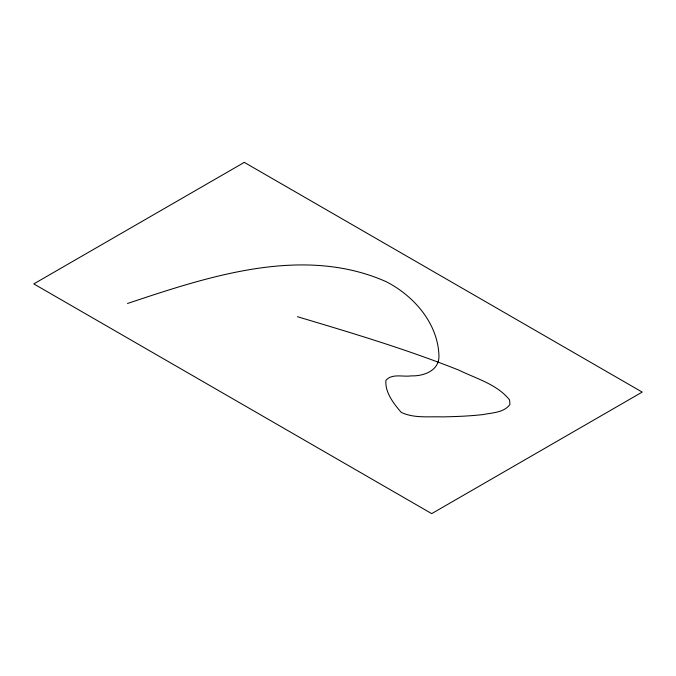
<?xml version="1.0" encoding="UTF-8"?>
<svg xmlns="http://www.w3.org/2000/svg" width="676" height="676" viewBox="0 0 676 676"><rect width="100%" height="100%" fill="white"/><g stroke="black" fill="none" stroke-linecap="round" stroke-linejoin="round"><path stroke-width="1.01" d="M127.502 303.482C208.58 276.416 303.135 244.796 386.241 281.715C414.177 295.978 438.378 323.939 438.961 356.497C438.935 370.854 423.353 376.321 411.278 375.864C403.116 377.157 391.97 373.186 385.92 380.368C384.788 392.19 393.795 403.825 401.214 412.36C413.949 418.478 428.812 416.391 442.493 416.889C455.996 416.61 469.516 416.112 482.943 414.582C492.145 412.69 503.89 412.816 509.957 404.493L509.552 399.922C497.088 384.213 476.267 378.704 458.936 370.161C406.2 349.188 351.765 332.922 297.423 316.706M244.298 162.375L33.8 283.903L431.702 513.625L642.2 392.097L244.298 162.375"/></g></svg>
